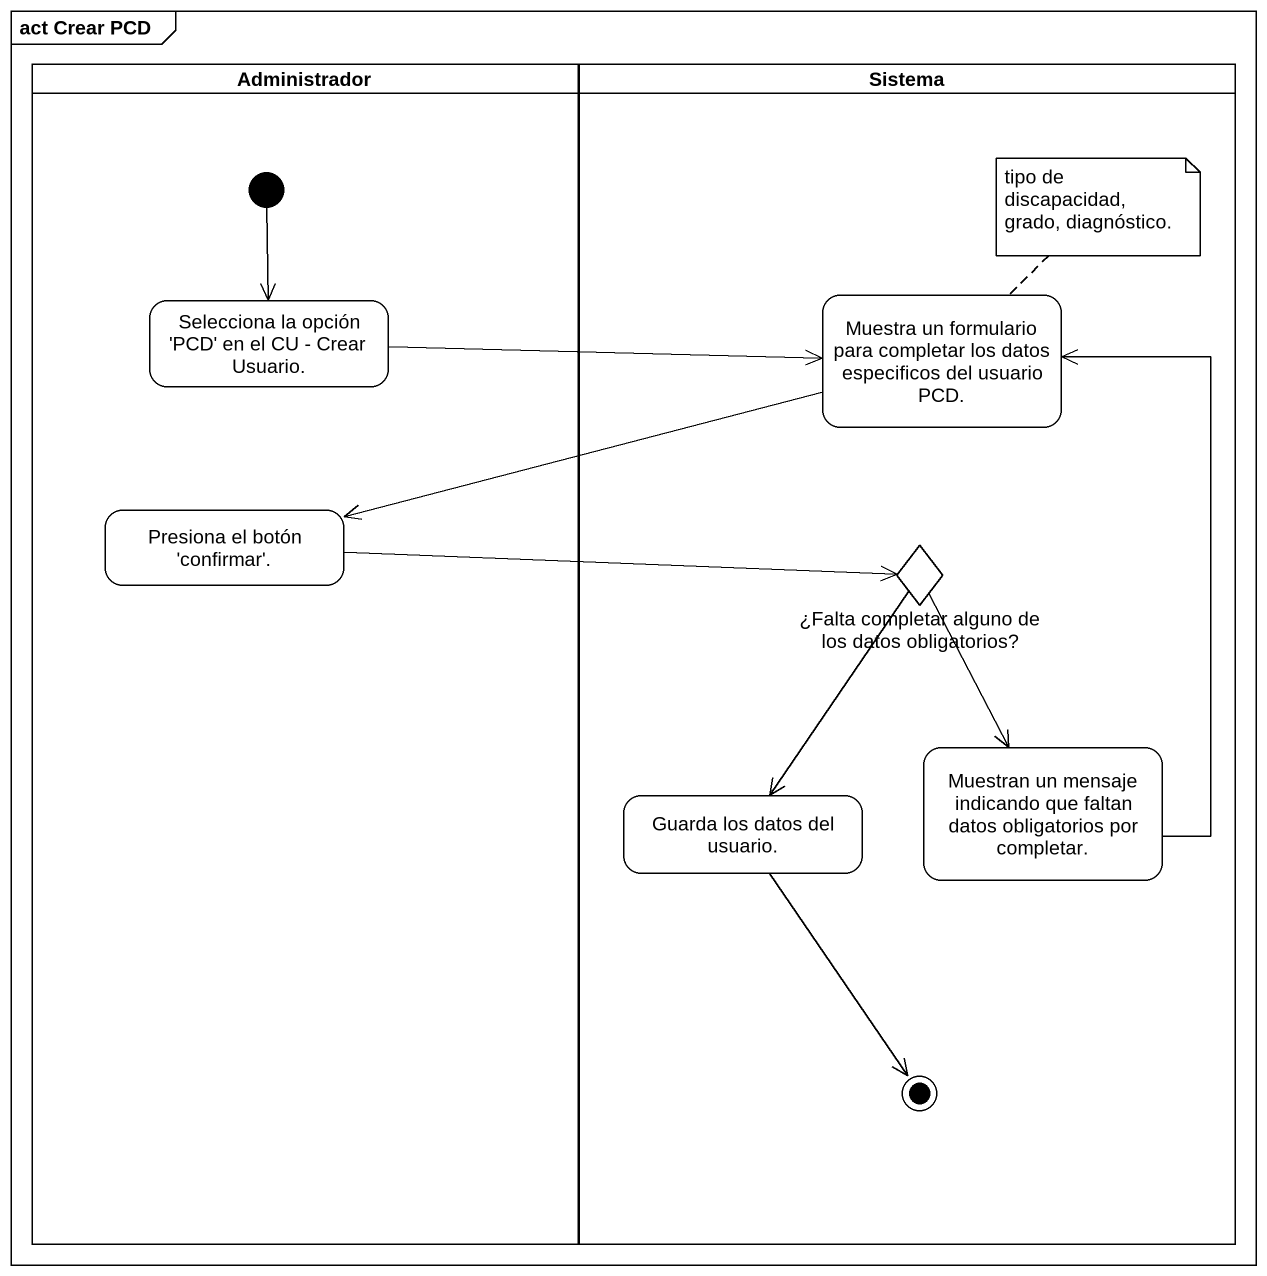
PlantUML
@startuml
mainframe act Crear PCD
hide empty description
state Administrador <<partition>> {
  state "Selecciona la opción 'PCD' en el CU - Crear Usuario." as Selecciona_la_opción_PCD_en
  state "Presiona el botón 'confirmar'." as Presiona_el_botón_confirmar
  [*] --> Selecciona_la_opción_PCD_en
}
state Sistema <<partition>> {
  state "Muestra un formulario para completar los datos especificos del usuario PCD." as Muestra_un_formulario_para
  state "¿Falta completar alguno de los datos obligatorios?" as Falta_completar_alguno_de <<choice>>
  state "Guarda los datos del usuario." as Guarda_los_datos_del_usuario
  state "Muestran un mensaje indicando que faltan datos obligatorios por completar." as Muestran_un_mensaje
  Guarda_los_datos_del_usuario --> [*]
}
Selecciona_la_opción_PCD_en -right-> Muestra_un_formulario_para
Muestra_un_formulario_para -left-> Presiona_el_botón_confirmar
Presiona_el_botón_confirmar -right-> Falta_completar_alguno_de
Falta_completar_alguno_de --> Guarda_los_datos_del_usuario
Falta_completar_alguno_de --> Muestran_un_mensaje
Muestran_un_mensaje -up-> Muestra_un_formulario_para
note top of Muestra_un_formulario_para : tipo de discapacidad, grado, diagnóstico.
@enduml
